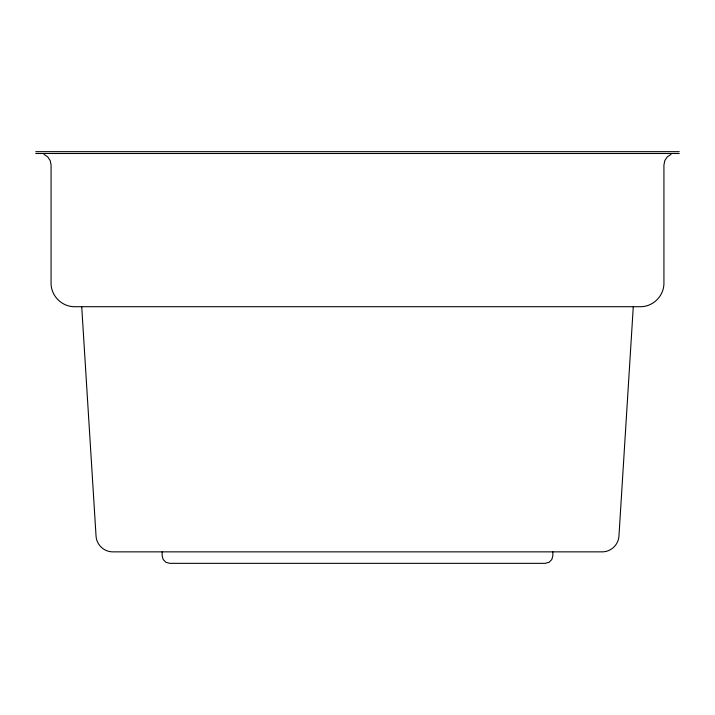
<?xml version="1.0" encoding="UTF-8"?>
<svg xmlns="http://www.w3.org/2000/svg" width="715" height="715" viewBox="0 0 715 715"><rect width="100%" height="100%" fill="white"/><g stroke="black" fill="none" stroke-linecap="round" stroke-linejoin="round"><path stroke-width="1.07" d="M633.284 306.708L618.922 536.527C618.234 544.91 611.021 551.685 602.611 551.855L112.389 551.855C103.979 551.685 96.766 544.91 96.078 536.527L81.716 306.708M671.019 154.369L667.292 156.862L664.807 160.589L663.931 164.986L663.931 283.73C663.681 296.073 653.287 306.467 640.944 306.708L74.056 306.708C61.713 306.467 51.319 296.073 51.069 283.73L51.069 164.986L50.193 160.589L47.708 156.862L43.981 154.369M35.75 151.66L679.25 151.66M35.75 153.493L679.25 153.493M552.847 551.855L552.847 555.68L551.819 559.514L549.022 562.321L545.188 563.34L169.812 563.34L165.978 562.321L163.181 559.514L162.153 555.68L162.153 551.855"/></g></svg>
